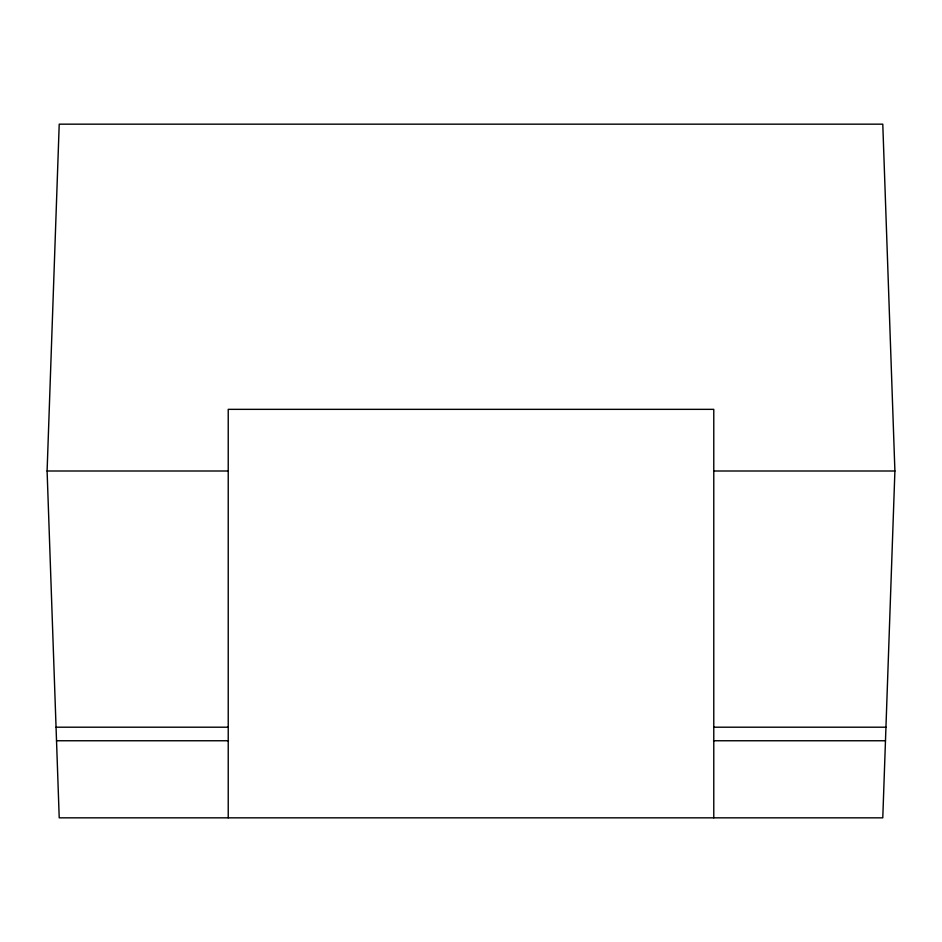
<?xml version="1.0" encoding="UTF-8"?>
<svg xmlns="http://www.w3.org/2000/svg" width="942" height="942" viewBox="0 0 942 942"><rect width="100%" height="100%" fill="white"/><g stroke="black" fill="none" stroke-linecap="round" stroke-linejoin="round"><path stroke-width="1.41" d="M47.1 471L59.216 124.167L882.784 124.167L894.9 471L882.784 817.833L59.216 817.833L47.1 471L228.223 471M713.777 471L894.9 471M56.049 727.2L228.211 727.2M713.789 727.2L885.951 727.2M56.52 740.753L228.482 740.753M713.518 740.753L885.48 740.753M713.777 817.833L713.777 409.346L228.223 409.346L228.223 817.833"/></g></svg>
